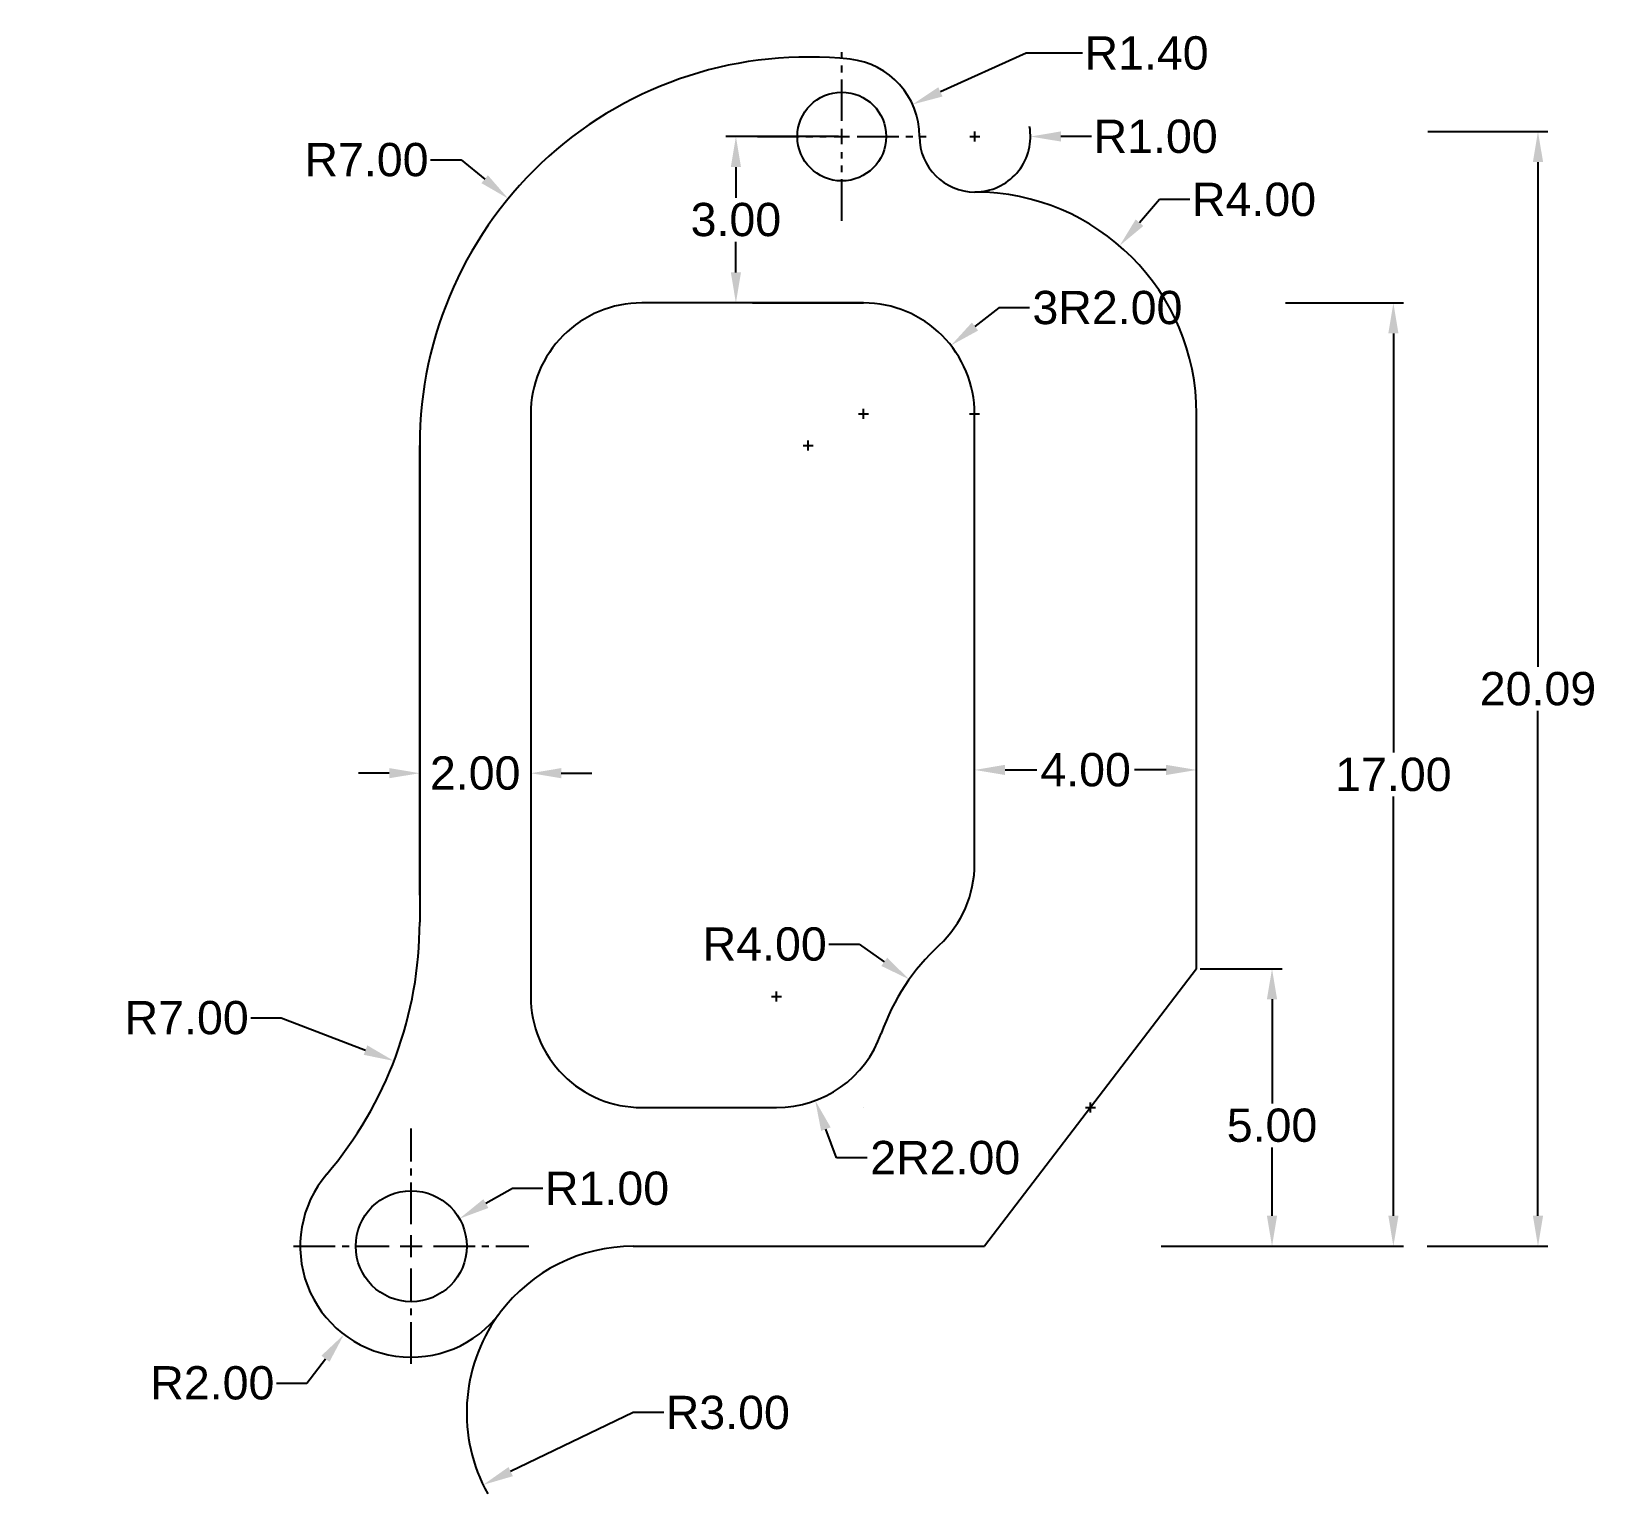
# Model space of a CAD drawing. Header units: millimetres. Extents: x 25.3 to 53.5, y 0.1 to 26.4.
import ezdxf

# ---------------------------------------------------------------- set-up
doc = ezdxf.new("R2010")
doc.units = ezdxf.units.MM
doc.header["$MEASUREMENT"] = 0
doc.linetypes.add('CENTER2', pattern=[1.125, 0.75, -0.125, 0.125, -0.125])
doc.styles.get("Standard").update_dxf_attribs({"font": 'arial.ttf'})
doc.dimstyles.get("Standard").update_dxf_attribs({"dimtxt": 0.6, "dimasz": 0.55, "dimexe": 0.18, "dimexo": 0.0625, "dimgap": 0.09, "dimtad": 0, "dimtih": 1, "dimtoh": 1, "dimzin": 0, "dimdsep": 46, "dimtxsty": 'Standard', "dimcen": 0.09, "dimadec": 0, "dimazin": 0, "dimtfac": 1, "dimtofl": 0, "dimtmove": 0, "dimatfit": 3, "dimfxl": 2, "dimfxlon": 1, "dimtolj": 1, "dimtzin": 0, "dimarcsym": 0})

# ---------------------------------------------------------------- blocks, each defined once
blk = doc.blocks.new('*D1')
at = {"color": 0, "lineweight": -2, "transparency": 16777216}
for p, q in [((32.339, 13.705), (32.339, 12.885)), ((34.339, 13.588), (34.339, 12.885)), ((31.789, 13.065), (31.239, 13.065)), ((34.889, 13.065), (35.439, 13.065))]:
    blk.add_line(p, q, dxfattribs=at)
at = {"color": 0, "transparency": 16777216}
for points in [[(31.789, 13.157), (31.789, 12.974), (32.339, 13.065)], [(34.889, 13.157), (34.889, 12.974), (34.339, 13.065)]]:
    blk.add_solid(points, dxfattribs=at)
at = {"layer": 'Defpoints', "color": 0, "transparency": 16777216}
for p in [(32.339, 13.767), (34.339, 13.65), (34.339, 13.065)]:
    blk.add_point(p, dxfattribs=at)
at = {"color": 0, "transparency": 16777216, "insert": (33.339, 13.065), "char_height": 0.6, "attachment_point": 5}
blk.add_mtext('\\A1;2.00', dxfattribs=at)
blk = doc.blocks.new('*D2')
at = {"color": 0, "lineweight": -2, "transparency": 16777216}
for p, q in [((42.339, 13.124), (42.339, 13.304)), ((46.339, 13.124), (46.339, 13.304)), ((42.889, 13.124), (43.459, 13.124)), ((45.789, 13.124), (45.22, 13.124))]:
    blk.add_line(p, q, dxfattribs=at)
at = {"color": 0, "transparency": 16777216}
for points in [[(42.889, 13.216), (42.889, 13.032), (42.339, 13.124)], [(45.789, 13.216), (45.789, 13.032), (46.339, 13.124)]]:
    blk.add_solid(points, dxfattribs=at)
at = {"layer": 'Defpoints', "color": 0, "transparency": 16777216}
for p in [(42.339, 13.124), (46.339, 13.124), (46.339, 13.124)]:
    blk.add_point(p, dxfattribs=at)
at = {"color": 0, "transparency": 16777216, "insert": (44.339, 13.124), "char_height": 0.6, "attachment_point": 5}
blk.add_mtext('\\A1;4.00', dxfattribs=at)
blk = doc.blocks.new('*U3')
at = {"color": 0, "linetype": 'CENTER2', "transparency": 16777216}
for p, q in [((0, 0.4), (0, 2.12)), ((-2.12, 0), (-0.4, 0)), ((0.4, 0), (2.12, 0)), ((0, -2.12), (0, -0.4))]:
    blk.add_line(p, q, dxfattribs=at)
at = {"color": 0, "linetype": 'Continuous', "transparency": 16777216}
for p, q in [((-0.2, 0), (0.2, 0)), ((0, -0.2), (0, 0.2))]:
    blk.add_line(p, q, dxfattribs=at)
blk = doc.blocks.new('*U4')
at = {"color": 0, "linetype": 'CENTER2', "transparency": 16777216}
for p, q in [((0, 0.28), (0, 1.52)), ((-1.52, 0), (-0.28, 0)), ((0, -1.52), (0, -0.28)), ((0.28, 0), (1.52, 0))]:
    blk.add_line(p, q, dxfattribs=at)
at = {"color": 0, "linetype": 'Continuous', "transparency": 16777216}
for p, q in [((0, -0.14), (0, 0.14)), ((-0.14, 0), (0.14, 0))]:
    blk.add_line(p, q, dxfattribs=at)
blk = doc.blocks.new('*D5')
at = {"color": 0, "lineweight": -2, "transparency": 16777216}
for p, q in [((32.535, 24.12), (33.085, 24.12)), ((33.085, 24.12), (33.51, 23.771)), ((39.249, 18.973), (39.429, 18.973)), ((39.339, 18.883), (39.339, 19.063))]:
    blk.add_line(p, q, dxfattribs=at)
at = {"color": 0, "transparency": 16777216}
blk.add_solid([(33.568, 23.842), (33.451, 23.7), (33.934, 23.421)], dxfattribs=at)
at = {"layer": 'Defpoints', "color": 0, "transparency": 16777216}
for p in [(33.934, 23.421), (39.339, 18.973)]:
    blk.add_point(p, dxfattribs=at)
at = {"color": 0, "transparency": 16777216, "insert": (31.38, 24.12), "char_height": 0.6, "attachment_point": 5}
blk.add_mtext('\\A1;R7.00', dxfattribs=at)
blk = doc.blocks.new('*D6')
at = {"color": 0, "lineweight": -2, "transparency": 16777216}
for p, q in [((29.295, 8.656), (29.845, 8.656)), ((29.845, 8.656), (31.362, 8.075))]:
    blk.add_line(p, q, dxfattribs=at)
at = {"color": 0, "transparency": 16777216}
blk.add_solid([(31.395, 8.16), (31.33, 7.989), (31.876, 7.878)], dxfattribs=at)
at = {"layer": 'Defpoints', "color": 0, "transparency": 16777216}
for p in [(25.339, 10.382), (31.876, 7.878)]:
    blk.add_point(p, dxfattribs=at)
at = {"color": 0, "transparency": 16777216, "insert": (28.14, 8.656), "char_height": 0.6, "attachment_point": 5}
blk.add_mtext('\\A1;R7.00', dxfattribs=at)
blk = doc.blocks.new('*D7')
at = {"color": 0, "lineweight": -2, "transparency": 16777216}
for p, q in [((45.669, 23.403), (45.31, 22.987)), ((46.219, 23.403), (45.669, 23.403)), ((42.249, 19.54), (42.429, 19.54)), ((42.339, 19.45), (42.339, 19.63))]:
    blk.add_line(p, q, dxfattribs=at)
at = {"color": 0, "transparency": 16777216}
blk.add_solid([(45.241, 23.046), (45.379, 22.927), (44.951, 22.57)], dxfattribs=at)
at = {"layer": 'Defpoints', "color": 0, "transparency": 16777216}
for p in [(44.951, 22.57), (42.339, 19.54)]:
    blk.add_point(p, dxfattribs=at)
at = {"color": 0, "transparency": 16777216, "insert": (47.374, 23.403), "char_height": 0.6, "attachment_point": 5}
blk.add_mtext('\\A1;R4.00', dxfattribs=at)
blk = doc.blocks.new('*D8')
at = {"color": 0, "lineweight": -2, "transparency": 16777216}
for p, q in [((42.778, 21.454), (42.345, 21.115)), ((43.328, 21.454), (42.778, 21.454)), ((40.249, 19.54), (40.429, 19.54)), ((40.339, 19.45), (40.339, 19.63))]:
    blk.add_line(p, q, dxfattribs=at)
at = {"color": 0, "transparency": 16777216}
blk.add_solid([(42.289, 21.187), (42.402, 21.043), (41.913, 20.775)], dxfattribs=at)
at = {"layer": 'Defpoints', "color": 0, "transparency": 16777216}
for p in [(41.913, 20.775), (40.339, 19.54)]:
    blk.add_point(p, dxfattribs=at)
at = {"color": 0, "transparency": 16777216, "insert": (44.732, 21.454), "char_height": 0.6, "attachment_point": 5}
blk.add_mtext('\\A1;3R2.00', dxfattribs=at)
blk = doc.blocks.new('*D9')
at = {"color": 0, "lineweight": -2, "transparency": 16777216}
for p, q in [((43.266, 26.043), (41.722, 25.344)), ((44.282, 26.043), (43.266, 26.043)), ((39.855, 24.54), (40.035, 24.54)), ((39.945, 24.45), (39.945, 24.63))]:
    blk.add_line(p, q, dxfattribs=at)
at = {"color": 0, "transparency": 16777216}
blk.add_solid([(41.684, 25.428), (41.76, 25.261), (41.221, 25.118)], dxfattribs=at)
at = {"layer": 'Defpoints', "color": 0, "transparency": 16777216}
for p in [(41.221, 25.118), (39.945, 24.54)]:
    blk.add_point(p, dxfattribs=at)
at = {"color": 0, "transparency": 16777216, "insert": (45.437, 26.043), "char_height": 0.6, "attachment_point": 5}
blk.add_mtext('\\A1;R1.40', dxfattribs=at)
blk = doc.blocks.new('*D10')
at = {"color": 0, "lineweight": -2, "transparency": 16777216}
for p, q in [((42.255, 24.54), (42.435, 24.54)), ((42.345, 24.45), (42.345, 24.63)), ((44.445, 24.54), (43.895, 24.54))]:
    blk.add_line(p, q, dxfattribs=at)
blk.add_arc((42.345, 24.54), 1, 273.5103, 10.3132, dxfattribs=at)
at = {"color": 0, "transparency": 16777216}
blk.add_solid([(43.895, 24.632), (43.895, 24.449), (43.345, 24.54)], dxfattribs=at)
at = {"layer": 'Defpoints', "color": 0, "transparency": 16777216}
for p in [(42.345, 24.54), (43.345, 24.54)]:
    blk.add_point(p, dxfattribs=at)
at = {"color": 0, "transparency": 16777216, "insert": (45.601, 24.54), "char_height": 0.6, "attachment_point": 5}
blk.add_mtext('\\A1;R1.00', dxfattribs=at)
blk = doc.blocks.new('*D11')
at = {"color": 0, "lineweight": -2, "transparency": 16777216}
for p, q in [((32.096, 4.54), (32.276, 4.54)), ((32.186, 4.45), (32.186, 4.63)), ((30.307, 2.074), (30.641, 2.512)), ((29.757, 2.074), (30.307, 2.074))]:
    blk.add_line(p, q, dxfattribs=at)
at = {"color": 0, "transparency": 16777216}
blk.add_solid([(30.568, 2.567), (30.713, 2.456), (30.974, 2.949)], dxfattribs=at)
at = {"layer": 'Defpoints', "color": 0, "transparency": 16777216}
for p in [(32.186, 4.54), (30.974, 2.949)]:
    blk.add_point(p, dxfattribs=at)
at = {"color": 0, "transparency": 16777216, "insert": (28.602, 2.074), "char_height": 0.6, "attachment_point": 5}
blk.add_mtext('\\A1;R2.00', dxfattribs=at)
blk = doc.blocks.new('*D12')
at = {"color": 0, "lineweight": -2, "transparency": 16777216}
for p, q in [((34.009, 5.581), (33.532, 5.309)), ((34.559, 5.581), (34.009, 5.581)), ((32.096, 4.54), (32.276, 4.54)), ((32.186, 4.45), (32.186, 4.63))]:
    blk.add_line(p, q, dxfattribs=at)
at = {"color": 0, "transparency": 16777216}
blk.add_solid([(33.486, 5.388), (33.577, 5.229), (33.054, 5.036)], dxfattribs=at)
at = {"layer": 'Defpoints', "color": 0, "transparency": 16777216}
for p in [(33.054, 5.036), (32.186, 4.54)]:
    blk.add_point(p, dxfattribs=at)
at = {"color": 0, "transparency": 16777216, "insert": (35.715, 5.581), "char_height": 0.6, "attachment_point": 5}
blk.add_mtext('\\A1;R1.00', dxfattribs=at)
blk = doc.blocks.new('*D13')
at = {"color": 0, "lineweight": -2, "transparency": 16777216}
for p, q in [((39.711, 9.983), (40.261, 9.983)), ((40.261, 9.983), (40.711, 9.665)), ((44.427, 6.95), (44.427, 7.13)), ((44.337, 7.04), (44.517, 7.04))]:
    blk.add_line(p, q, dxfattribs=at)
at = {"color": 0, "transparency": 16777216}
blk.add_solid([(40.764, 9.74), (40.658, 9.591), (41.16, 9.348)], dxfattribs=at)
at = {"layer": 'Defpoints', "color": 0, "transparency": 16777216}
for p in [(41.16, 9.348), (44.427, 7.04)]:
    blk.add_point(p, dxfattribs=at)
at = {"color": 0, "transparency": 16777216, "insert": (38.556, 9.983), "char_height": 0.6, "attachment_point": 5}
blk.add_mtext('\\A1;R4.00', dxfattribs=at)
blk = doc.blocks.new('*D14')
at = {"color": 0, "lineweight": -2, "transparency": 16777216}
for p, q in [((38.68, 9.04), (38.86, 9.04)), ((38.77, 8.95), (38.77, 9.13)), ((39.85, 6.134), (39.658, 6.65)), ((40.4, 6.134), (39.85, 6.134))]:
    blk.add_line(p, q, dxfattribs=at)
at = {"color": 0, "transparency": 16777216}
blk.add_solid([(39.744, 6.682), (39.573, 6.618), (39.467, 7.166)], dxfattribs=at)
at = {"layer": 'Defpoints', "color": 0, "transparency": 16777216}
for p in [(38.77, 9.04), (39.467, 7.166)]:
    blk.add_point(p, dxfattribs=at)
at = {"color": 0, "transparency": 16777216, "insert": (41.809, 6.134), "char_height": 0.6, "attachment_point": 5}
blk.add_mtext('\\A1;2R2.00', dxfattribs=at)
blk = doc.blocks.new('*D15')
at = {"color": 0, "lineweight": -2, "transparency": 16777216}
for p, q in [((46.402, 9.54), (47.878, 9.54)), ((47.698, 8.99), (47.698, 7.113)), ((47.698, 5.09), (47.698, 6.321)), ((45.698, 4.54), (47.878, 4.54))]:
    blk.add_line(p, q, dxfattribs=at)
at = {"color": 0, "transparency": 16777216}
for points in [[(47.606, 8.99), (47.79, 8.99), (47.698, 9.54)], [(47.606, 5.09), (47.79, 5.09), (47.698, 4.54)]]:
    blk.add_solid(points, dxfattribs=at)
at = {"layer": 'Defpoints', "color": 0, "transparency": 16777216}
for p in [(46.339, 9.54), (47.698, 9.54), (42.515, 4.54)]:
    blk.add_point(p, dxfattribs=at)
at = {"color": 0, "transparency": 16777216, "insert": (47.698, 6.717), "char_height": 0.6, "attachment_point": 5}
blk.add_mtext('\\A1;5.00', dxfattribs=at)
blk = doc.blocks.new('*D17')
at = {"color": 0, "lineweight": -2, "transparency": 16777216}
for p, q in [((47.941, 21.54), (50.065, 21.54)), ((49.885, 20.99), (49.885, 13.437)), ((49.885, 5.09), (49.885, 12.644)), ((47.885, 4.54), (50.065, 4.54))]:
    blk.add_line(p, q, dxfattribs=at)
at = {"color": 0, "transparency": 16777216}
for points in [[(49.794, 20.99), (49.977, 20.99), (49.885, 21.54)], [(49.794, 5.09), (49.977, 5.09), (49.885, 4.54)]]:
    blk.add_solid(points, dxfattribs=at)
at = {"layer": 'Defpoints', "color": 0, "transparency": 16777216}
for p in [(47.879, 21.54), (49.885, 21.54), (42.515, 4.54)]:
    blk.add_point(p, dxfattribs=at)
at = {"color": 0, "transparency": 16777216, "insert": (49.885, 13.04), "char_height": 0.6, "attachment_point": 5}
blk.add_mtext('\\A1;17.00', dxfattribs=at)
blk = doc.blocks.new('*D18')
at = {"color": 0, "lineweight": -2, "transparency": 16777216}
for p, q in [((50.505, 24.63), (52.671, 24.63)), ((52.491, 24.08), (52.491, 14.982)), ((52.491, 5.09), (52.491, 14.189)), ((50.491, 4.54), (52.671, 4.54))]:
    blk.add_line(p, q, dxfattribs=at)
at = {"color": 0, "transparency": 16777216}
for points in [[(52.399, 24.08), (52.583, 24.08), (52.491, 24.63)], [(52.399, 5.09), (52.583, 5.09), (52.491, 4.54)]]:
    blk.add_solid(points, dxfattribs=at)
at = {"layer": 'Defpoints', "color": 0, "transparency": 16777216}
for p in [(50.443, 24.63), (52.491, 24.63), (42.515, 4.54)]:
    blk.add_point(p, dxfattribs=at)
at = {"color": 0, "transparency": 16777216, "insert": (52.491, 14.585), "char_height": 0.6, "attachment_point": 5}
blk.add_mtext('\\A1;20.09', dxfattribs=at)
blk = doc.blocks.new('*D19')
at = {"color": 0, "lineweight": -2, "transparency": 16777216}
for p, q in [((39.883, 24.54), (37.857, 24.54)), ((38.037, 23.99), (38.037, 23.437)), ((38.037, 22.09), (38.037, 22.644)), ((38.037, 21.54), (37.857, 21.54))]:
    blk.add_line(p, q, dxfattribs=at)
at = {"color": 0, "transparency": 16777216}
for points in [[(37.946, 23.99), (38.129, 23.99), (38.037, 24.54)], [(37.946, 22.09), (38.129, 22.09), (38.037, 21.54)]]:
    blk.add_solid(points, dxfattribs=at)
at = {"layer": 'Defpoints', "color": 0, "transparency": 16777216}
for p in [(39.945, 24.54), (38.037, 21.54), (38.037, 21.54)]:
    blk.add_point(p, dxfattribs=at)
at = {"color": 0, "transparency": 16777216, "insert": (38.037, 23.04), "char_height": 0.6, "attachment_point": 5}
blk.add_mtext('\\A1;3.00', dxfattribs=at)
blk = doc.blocks.new('*D20')
at = {"color": 0, "lineweight": -2, "transparency": 16777216}
for p, q in [((36.186, 1.54), (33.978, 0.477)), ((36.736, 1.54), (36.186, 1.54))]:
    blk.add_line(p, q, dxfattribs=at)
blk.add_arc((36.186, 1.54), 3, 144.3238, 209.152, dxfattribs=at)
at = {"color": 0, "transparency": 16777216}
blk.add_solid([(33.939, 0.56), (34.018, 0.395), (33.483, 0.239)], dxfattribs=at)
at = {"layer": 'Defpoints', "color": 0, "transparency": 16777216}
for p in [(36.186, 1.54), (33.483, 0.239)]:
    blk.add_point(p, dxfattribs=at)
at = {"color": 0, "transparency": 16777216, "insert": (37.891, 1.54), "char_height": 0.6, "attachment_point": 5}
blk.add_mtext('\\A1;R3.00', dxfattribs=at)

msp = doc.modelspace()

# ---------------------------------------------------------------- linework, layer by layer
for p, q in [((42.186, 23.54), (42.185, 23.54)), ((38.339, 21.54), (40.339, 21.54)), ((46.339, 9.54), (46.339, 19.54)), ((32.339, 10.868), (32.339, 18.973)), ((32.339, 18.973), (32.339, 10.382)), ((46.339, 9.54), (42.515, 4.54)), ((36.186, 4.54), (42.515, 4.54))]:
    msp.add_line(p, q)
msp.add_lwpolyline([(42.339, 11.432), (42.339, 19.54, 0.414214), (40.339, 21.54), (36.339, 21.54, 0.414214), (34.339, 19.54), (34.339, 9.04, 0.414214), (36.339, 7.04), (38.77, 7.04)], format="xyb")
msp.add_lwpolyline([(40.339, 7.04), (40.339, 7.04)], close=True)
for centre, radius in [((39.945, 24.54), 0.8), ((32.186, 4.54), 1)]:
    msp.add_circle(centre, radius)
for centre, radius, start, end in [((39.339, 18.973), 7, 83.7859, 180), ((39.945, 24.54), 1.4, 0, 83.7859), ((42.345, 24.54), 1, 180, 269.9293), ((42.339, 19.54), 4, 360, 89.9293), ((40.339, 11.432), 2, 312.9429, 0), ((25.339, 10.382), 7, 319.5266, 0), ((44.427, 7.04), 4, 132.9429, 160.5288), ((38.77, 9.04), 2, 270, 340.5288), ((32.186, 4.54), 2, 139.5266, 323.1301), ((36.186, 1.54), 3, 90, 143.1301)]:
    msp.add_arc(centre, radius, start, end)

# ---------------------------------------------------------------- block references
at = {"linetype": 'CENTER2'}
for name, p in [('*U4', (39.945, 24.54)), ('*U3', (32.186, 4.54))]:
    msp.add_blockref(name, p, dxfattribs=at)

# ---------------------------------------------------------------- dimensions: what is measured, and where the dimension line sits
for center, mpoint, picture, middle in [((39.945, 24.54), (41.221, 25.118), '*D9', (45.437, 26.043)), ((25.339, 10.382), (31.876, 7.878), '*D6', (28.14, 8.656)), ((36.186, 1.54), (33.483, 0.239), '*D20', (37.891, 1.54))]:
    dim = msp.add_radius_dim(center=center, mpoint=mpoint, dimstyle='Standard')
    dim.commit()
    dim.dimension.update_dxf_attribs({"geometry": picture, "text_midpoint": middle, "dimtype": 164})
for center, mpoint, picture, middle in [((42.345, 24.54), (43.345, 24.54), '*D10', (45.601, 24.54)), ((39.339, 18.973), (33.934, 23.421), '*D5', (31.38, 24.12)), ((42.339, 19.54), (44.951, 22.57), '*D7', (47.374, 23.403)), ((44.427, 7.04), (41.16, 9.348), '*D13', (38.556, 9.983)), ((32.186, 4.54), (33.054, 5.036), '*D12', (35.715, 5.581)), ((32.186, 4.54), (30.974, 2.949), '*D11', (28.602, 2.074))]:
    dim = msp.add_radius_dim(center=center, mpoint=mpoint, dimstyle='Standard')
    dim.commit()
    dim.dimension.update_dxf_attribs({"geometry": picture, "text_midpoint": middle})
dim = msp.add_linear_dim(base=(38.037, 21.54), p1=(39.945, 24.54), p2=(38.037, 21.54), angle=90, dimstyle='Standard')
dim.commit()
dim.dimension.update_dxf_attribs({"geometry": '*D19', "text_midpoint": (38.037, 23.04)})
for base, p2, picture, middle in [((52.491, 24.63), (50.443, 24.63), '*D18', (52.491, 14.585)), ((49.885, 21.54), (47.879, 21.54), '*D17', (49.885, 13.04)), ((47.698, 9.54), (46.339, 9.54), '*D15', (47.698, 6.717))]:
    dim = msp.add_linear_dim(base=base, p1=(42.515, 4.54), p2=p2, angle=90, dimstyle='Standard')
    dim.commit()
    dim.dimension.update_dxf_attribs({"geometry": picture, "text_midpoint": middle, "dimtype": 160})
for center, mpoint, text, picture, middle in [((40.339, 19.54), (41.913, 20.775), '3<>', '*D8', (44.732, 21.454)), ((38.77, 9.04), (39.467, 7.166), '2<>', '*D14', (41.809, 6.134))]:
    dim = msp.add_radius_dim(center=center, mpoint=mpoint, text=text, dimstyle='Standard')
    dim.commit()
    dim.dimension.update_dxf_attribs({"geometry": picture, "text_midpoint": middle})
for base, p1, p2, picture, middle in [((34.339, 13.065), (32.339, 13.767), (34.339, 13.65), '*D1', (33.339, 13.065)), ((46.339, 13.124), (42.339, 13.124), (46.339, 13.124), '*D2', (44.339, 13.124))]:
    dim = msp.add_linear_dim(base=base, p1=p1, p2=p2, dimstyle='Standard')
    dim.commit()
    dim.dimension.update_dxf_attribs({"geometry": picture, "text_midpoint": middle})

doc.saveas('drawing.dxf')
